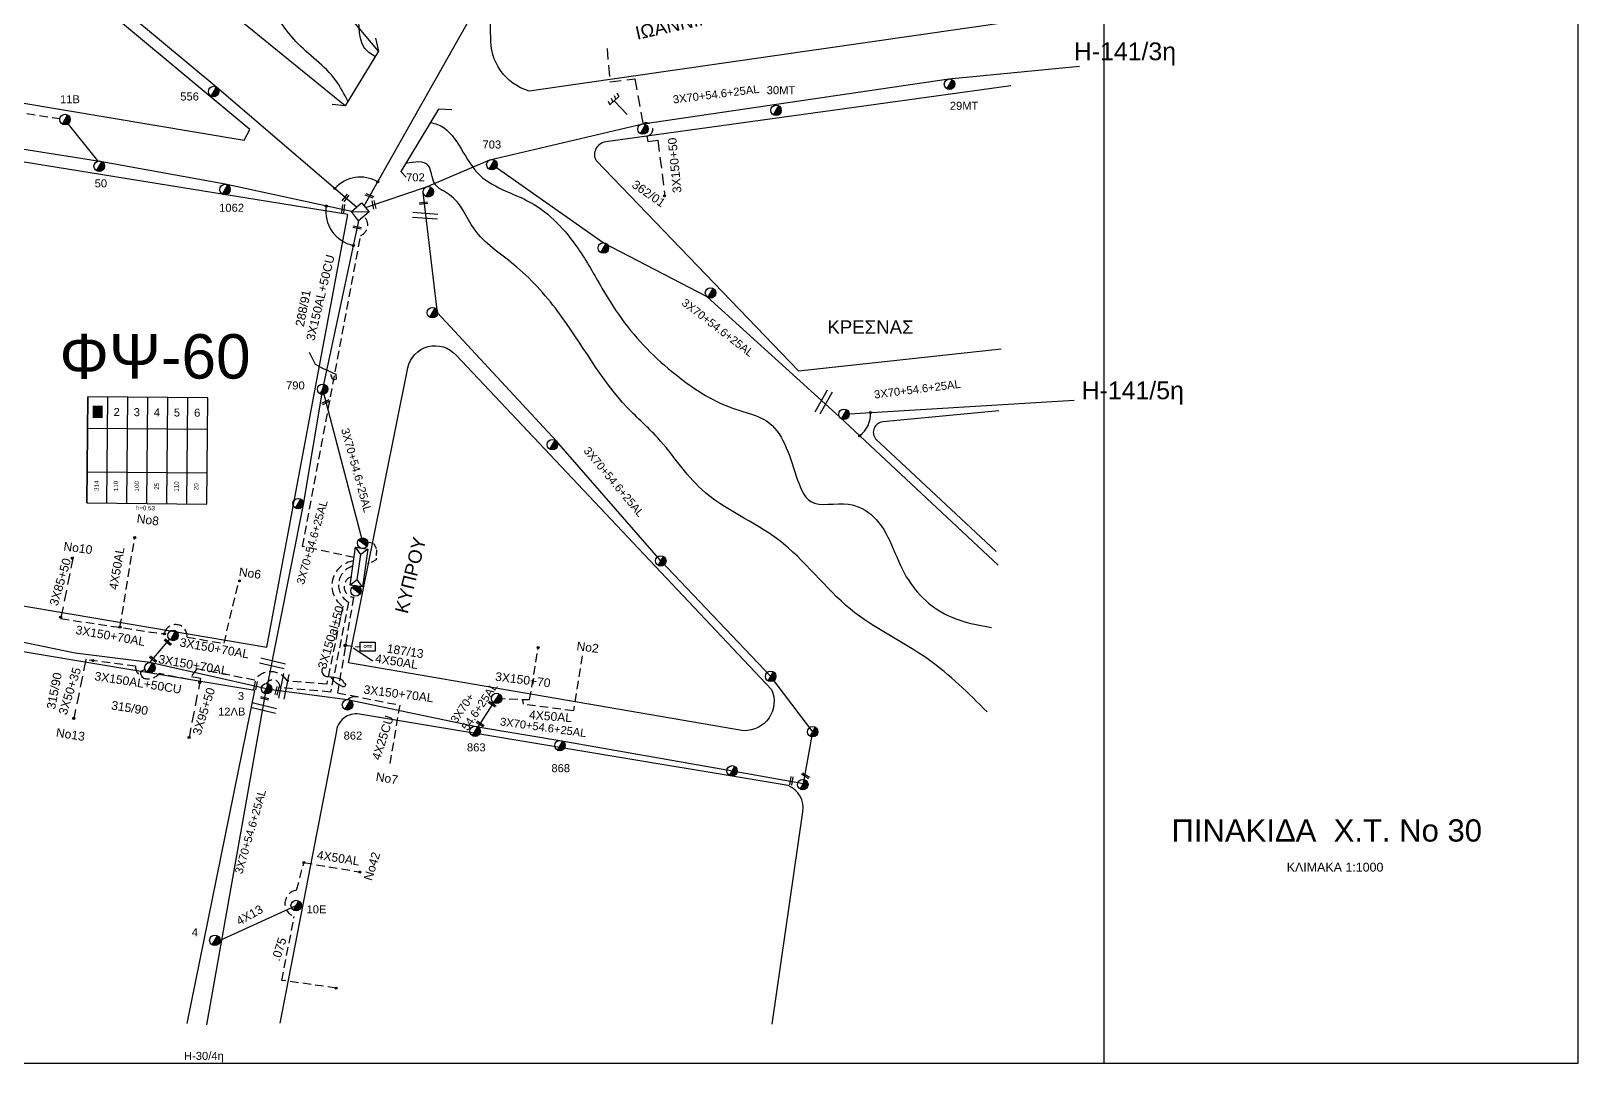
# Model space of a CAD drawing. Header units: millimetres. Extents: x 7453 to 9570, y 777 to 1872.
# Drawn here: x 9222.1 to 9570.2, y 779.2 to 1011.4 of the extents above; entities that cross this region are included whole.
import ezdxf
from ezdxf.enums import TextEntityAlignment as Align

# ---------------------------------------------------------------- set-up
doc = ezdxf.new("R2010")
doc.units = ezdxf.units.MM
doc.linetypes.add('DASHED', pattern=[19.05, 12.7, -6.35])
for name, color, linetype in [('Pillar OTE', 7, 'Continuous'), ('Άγνωστα', 7, 'Continuous'), ('Ασφαλειοκιβώτια Χ.Τ 6 αναχωρήσεων', 7, 'Continuous'), ('Γέφυρες Εναέριου Δικτύου', 7, 'Continuous'), ('Γείωση', 7, 'Continuous'), ('Επιγραφές - Σχήματα', 7, 'Continuous'), ('Καλώδια ΧΤ   3x150+50AL', 7, 'DASHED'), ('Καλώδια ΧΤ   3x150+70 XLPE', 7, 'DASHED'), ('Καλώδια ΧΤ   3x150+70AL', 7, 'DASHED'), ('Καλώδια ΧΤ   3x150AL+50CU', 7, 'DASHED'), ('Καλώδια ΧΤ   3x150AL+50XLPE', 7, 'DASHED'), ('Καλώδια ΧΤ   4x25CU', 7, 'DASHED'), ('Μηχανική τομή', 7, 'Continuous'), ('Στύλος ΦΜ', 7, 'Continuous'), ('Στύλος ΦΜ @ 1', 7, 'Continuous'), ('Συνδέσεις', 7, 'Continuous'), ('Συνεστραμμένα ΧΤ   3x70+54.6+25 AL', 7, 'SYN_LINE'), ('Τομή', 7, 'Continuous'), ('Υποσταθμός εναέριος 2 στύλων', 7, 'Continuous'), ('Υποσταθμός πόλεως', 7, 'Continuous'), ('Υπόβαθρο ΔΕΗ', 7, 'Continuous'), ('Υπόγεια Καλώδια Δικτύου ΧΤ   .075', 7, 'DASHED'), ('Υπόγεια καλώδια Παροχών ΧΤ   .075', 7, 'DASHED'), ('Υπόγεια καλώδια Παροχών ΧΤ   4x50AL', 7, 'DASHED'), ('Υπόγεια καλώδια Παροχών ΧΤ   4x6', 7, 'DASHED')]:
    doc.layers.add(name, color=color, linetype=linetype)
doc.styles.get("Standard").update_dxf_attribs({"font": 'ARIAL.TTF'})
doc.linetypes.add('SYN_LINE', pattern='A,0.5,-0.0001,["/\\/\\/\\/",Standard,S=0.1,R=0,X=0,Y=-0.05],-0.25', length=0.7501)
doc.dimstyles.new('ISO-25', dxfattribs={"dimtxt": 2.5, "dimasz": 2.5, "dimexe": 1.25, "dimexo": 0.625, "dimtad": 1, "dimtxsty": 'Standard', "dimcen": 2.5, "dimadec": 0, "dimazin": 0, "dimtfac": 1, "dimtmove": 0, "dimatfit": 3, "dimfxl": 1, "dimarcsym": 0})

# ---------------------------------------------------------------- blocks, each defined once
blk = doc.blocks.new('ΥΠΑΡΧΩΝ ΤΣΙΜΕΝΤΕΝΙΟΣ ΣΤΥΛΟΣ')
at = {"layer": 'Στύλος ΦΜ'}
blk.add_hatch(color=7, dxfattribs=at).paths.add_polyline_path([(-1.29, -2.28, 0.574793), (2.62, 0, 0.268822), (1.3, 2.27)])
at = {"layer": 'Στύλος ΦΜ', "color": 7}
blk.add_line((-1.29, -2.28), (1.3, 2.27), dxfattribs=at)
blk.add_circle((0, 0), 2.62, dxfattribs=at)
at = {"layer": 'Στύλος ΦΜ', "flags": 4}
for tag, p in [('ΑΡΙΘΜΟΣ', (-4.68, 8.05)), ('ΤΥΠΟΣ', (-4.91, 3.03))]:
    blk.add_attdef(tag, p, '', height=4, dxfattribs=at)
blk = doc.blocks.new('ΥΠΟΣΤΑΘΜΟΣ ΕΝΑΕΡΙΟΣ ΕΠΙ 2 ΣΤΥΛΩΝ')
at = {"layer": 'Υποσταθμός εναέριος 2 στύλων', "linetype": 'Continuous'}
for points in [[(-11.97, -2.11, 0.574793), (-8.45, -0.07, 0.268822), (-9.64, 1.98)], [(9.68, -2.15, 0.574793), (13.19, -0.1, 0.268822), (12.01, 1.95)]]:
    blk.add_hatch(color=256, dxfattribs=at).paths.add_polyline_path(points)
for p, q in [((-11.97, -2.11), (-9.64, 1.98)), ((9.68, -2.15), (12.01, 1.95))]:
    blk.add_line(p, q, dxfattribs=at)
for centre in [(-10.81, -0.07), (10.84, -0.1)]:
    blk.add_circle(centre, 2.36, dxfattribs=at)
at = {"layer": 'Υποσταθμός πόλεως', "linetype": 'Continuous', "ltscale": 40}
blk.add_lwpolyline([(-8.57, 2.82), (8.57, 2.82), (8.57, -2.82), (-8.57, -2.82)], close=True, dxfattribs=at)
for points in [[(-5.75, 0), (-8.57, 2.82)], [(-8.57, -2.82), (-5.75, 0)], [(-5.75, 0), (5.75, 0)], [(5.75, 0), (8.57, 2.82)], [(8.57, -2.82), (5.75, 0)]]:
    blk.add_lwpolyline(points, dxfattribs=at)
at = {"layer": 'Υποσταθμός εναέριος 2 στύλων', "ltscale": 40, "flags": 1}
for tag, p in [('ΜΕΤΑΣΧΗΜΑΤΙΣΜΟΣ', (14.09, 2.51)), ('ΙΣΧΥΣ', (14.07, -0.28)), ('ΑΡΙΘΜΟΣ', (14.19, -3))]:
    blk.add_attdef(tag, p, '', height=1.8, dxfattribs=at)
blk = doc.blocks.new('ΓΕΙΩΣΗ')
at = {"layer": 'Γείωση', "ltscale": 40}
for p, q in [((-2.34, 11.45), (-3, 9.45)), ((-0.34, 11.45), (-1, 9.45)), ((0, 9.45), (0, 0)), ((1.66, 11.45), (1, 9.45)), ((3.66, 11.45), (3, 9.45))]:
    blk.add_line(p, q, dxfattribs=at)
blk.add_lwpolyline([(-3, 9.45), (3, 9.45)], dxfattribs=at)
blk = doc.blocks.new('ΤΟΜΗ')
at = {"layer": 'Τομή', "ltscale": 40}
for p, q in [((-5.68, 0), (5.68, 0)), ((5.68, -2.33), (-5.68, -2.33))]:
    blk.add_line(p, q, dxfattribs=at)
blk = doc.blocks.new('ΑΣΦΑΛΕΙΟΚΙΒΩΤΙΟ ΥΠΟΣΤΑΘΜΟΥ 6Α ΑΝΑΧΩΡΗΣΕΩΝ__')
at = {"layer": 'Ασφαλειοκιβώτια Χ.Τ 6 αναχωρήσεων', "ltscale": 40}
for p, q in [((0, 0), (0.21, 23.91)), ((4.5, -0.04), (4.71, 23.87)), ((9, -0.08), (9.21, 23.83)), ((13.5, -0.12), (13.71, 23.79)), ((18, -0.16), (18.21, 23.75)), ((22.5, -0.2), (22.71, 23.71)), ((0.15, 16.87), (27.15, 16.63)), ((0.06, 7.04), (27.06, 6.81))]:
    blk.add_line(p, q, dxfattribs=at)
at = {"layer": 'Ασφαλειοκιβώτια Χ.Τ 6 αναχωρήσεων'}
blk.add_lwpolyline([(27, -0.24), (27.21, 23.67), (0.21, 23.91), (0, 0)], close=True, dxfattribs=at)
for s, p in [('1', (1.76, 19.61)), ('2', (6.04, 19.58)), ('3', (10.58, 19.54)), ('4', (15.09, 19.5)), ('5', (19.59, 19.46)), ('6', (24.16, 19.42))]:
    blk.add_text(s, height=1.8, dxfattribs=at).set_placement(p)
at = {"layer": 'Ασφαλειοκιβώτια Χ.Τ 6 αναχωρήσεων', "ltscale": 40}
for tag, height, rotation, p in [('ΟΝΟΜΑ', 2.5, 359.3011, (13.67, 25.23)), ('ΚΕΙΜΕΝΟ 1', 1, 89.5008, (2.2, 3.87)), ('ΚΕΙΜΕΝΟ 2', 1, 89.5008, (6.56, 3.83)), ('ΚΕΙΜΕΝΟ 3', 1, 89.5008, (11.26, 3.79)), ('ΚΕΙΜΕΝΟ 4', 1, 89.5008, (15.74, 3.75)), ('ΚΕΙΜΕΝΟ 5', 1, 89.5008, (20.16, 3.71)), ('ΚΕΙΜΕΝΟ 6', 1, 89.5008, (24.62, 3.67)), ('ΣΧ', 1, 359.3011, (13.19, -1.13))]:
    blk.add_attdef(tag, text='', height=height, rotation=rotation, dxfattribs=at).set_placement(p, align=Align.MIDDLE_CENTER)
blk = doc.blocks.new('_ΣΥΝΔΕΣΗ')
at = {"layer": 'Συνδέσεις', "linetype": 'SYN_LINE', "ltscale": 40}
blk.add_hatch(color=256, dxfattribs=at).paths.add_polyline_path([(0.5, -0.01, 1), (-0.5, -0.01, 1)])
at = {"layer": 'Συνδέσεις'}
blk.add_circle((0, -0.01), 0.5, dxfattribs=at)
blk = doc.blocks.new('ΜΗΧΑΝΙΚΗ ΤΟΜΗ')
at = {"layer": 'Μηχανική τομή', "ltscale": 40}
for p, q in [((-1.89, 0.78), (1.89, 0.78)), ((1.89, 0), (-1.89, 0))]:
    blk.add_line(p, q, dxfattribs=at)
blk = doc.blocks.new('PILLAR ΟΤΕ')
at = {"layer": 'Pillar OTE', "ltscale": 40}
blk.add_lwpolyline([(-3.31, 2.02), (3.39, 2.02), (3.39, -1.99), (-3.31, -1.99)], close=True, dxfattribs=at)
at = {"layer": 'Pillar OTE', "insert": (-1.81, 0.71), "char_height": 1.3575, "width": 109.961, "attachment_point": 1}
blk.add_mtext('{\\fArial|b1|i0|c161|p34;OTE}', dxfattribs=at)
blk = doc.blocks.new('TSONTA XT1')
at = {"ltscale": 40}
h = blk.add_hatch(color=256, dxfattribs=at)
h.dxf.hatch_style = 1
h.paths.add_polyline_path([(596, 2487.7), (597.1, 2488.8), (596, 2489.9), (594.9, 2488.8)])
blk.add_lwpolyline([(594.9, 2488.8), (596, 2489.9), (597.1, 2488.8), (596, 2487.7)], close=True, dxfattribs=at)

msp = doc.modelspace()

# ---------------------------------------------------------------- hatches: boundary and pattern name
at = {"layer": 'Ασφαλειοκιβώτια Χ.Τ 6 αναχωρήσεων'}
for color in [2, 27, 85, 6, 5]:
    msp.add_hatch(color=color, dxfattribs=at).paths.add_polyline_path([(9236, 924.4), (9238.3, 924.4), (9238.3, 927.11), (9236, 927.11)])

# ---------------------------------------------------------------- linework, layer by layer
at = {"layer": 'Άγνωστα'}
msp.add_lwpolyline([(9294.24, 970.84), (9296.5, 972.77), (9298.25, 970.75), (9295.85, 968.72), (9294.24, 970.84), (9298.25, 970.75)], dxfattribs=at)
at = {"layer": 'Άγνωστα', "linetype": 'DASHED', "ltscale": 0.1}
msp.add_lwpolyline([(9297.9, 896.52), (9299.26, 896.16), (9299.9, 894.73), (9299.79, 892.44), (9298.25, 891.59), (9297.87, 891.65)], dxfattribs=at)
at = {"layer": 'Άγνωστα', "color": 27, "linetype": 'DASHED', "ltscale": 0.2}
msp.add_lwpolyline([(9231.6, 893.1), (9228.82, 879.23)], dxfattribs=at)
at = {"layer": 'Άγνωστα', "color": 85, "linetype": 'DASHED', "ltscale": 0.2}
for points in [[(9234.6, 869.98), (9234.51, 869.99), (9231.75, 856.79)], [(9258.23, 866.23), (9260.28, 865.85), (9257.7, 852.48)]]:
    msp.add_lwpolyline(points, dxfattribs=at)
at = {"layer": 'Άγνωστα', "color": 30}
msp.add_lwpolyline([(9264.57, 806.81), (9281.81, 814.67)], dxfattribs=at)
at = {"layer": 'Γέφυρες Εναέριου Δικτύου', "ltscale": 20}
for centre, radius, start, end in [((9296.25, 970.79), 7.76, 59.7762, 137.9214), ((9296.25, 970.79), 7.76, 170.6579, 258.3161), ((9405.06, 925.2), 5.97, 306.0389, 4.4945)]:
    msp.add_arc(centre, radius, start, end, dxfattribs=at)
at = {"layer": 'Επιγραφές - Σχήματα'}
msp.add_lwpolyline([(7491.72, 779.23), (9463.63, 779.23), (9463.63, 1862.62), (7491.72, 1862.62)], close=True, dxfattribs=at)
at = {"layer": 'Επιγραφές - Σχήματα', "ltscale": 10}
msp.add_lwpolyline([(9456.13, 779.23), (9570.21, 779.23), (9570.21, 1862.62), (9456.13, 1862.62)], dxfattribs=at)
at = {"layer": 'Επιγραφές - Σχήματα', "ltscale": 20}
msp.add_lwpolyline([(9284.74, 939.16), (9286.1, 936.44), (9287.74, 935.58), (9290.75, 934.22), (9290.83, 933.08), (9290.42, 932.96), (9290.01, 933.09), (9289.76, 933.74), (9289.59, 934.16)], dxfattribs=at)
at = {"layer": 'Επιγραφές - Σχήματα', "color": 85, "ltscale": 20}
msp.add_lwpolyline([(9247.36, 865.96), (9247.13, 866.24), (9246.89, 866.74), (9246.86, 867.13), (9247.05, 867.49), (9247.5, 867.7), (9247.89, 867.8)], dxfattribs=at)
at = {"layer": 'Επιγραφές - Σχήματα'}
msp.add_lwpolyline([(9287.92, 868.31, 0.708201), (9289.02, 866.22, -0.016631), (9291.67, 865.78, -0.158779), (9292.56, 864.8, -1.3621), (9292.09, 864.02, -0.189726), (9289.68, 866.12, -3.458494)], format="xyb", dxfattribs=at)
at = {"layer": 'Επιγραφές - Σχήματα', "color": 6, "ltscale": 20}
msp.add_lwpolyline([(9295.63, 861.62), (9294.62, 861.66), (9293.94, 861.38), (9293.33, 860.96)], dxfattribs=at)
at = {"layer": 'Καλώδια ΧΤ   3x150+50AL', "ltscale": 0.2}
msp.add_lwpolyline([(9351.74, 1007.52), (9352.41, 999.97), (9358, 1000.68), (9359.83, 990.56)], dxfattribs=at)
msp.add_lwpolyline([(9359.83, 990.56, -1.246096), (9360.68, 987.8), (9360.94, 986.56), (9363.19, 986.85), (9364.76, 974.27)], format="xyb", dxfattribs=at)
at = {"layer": 'Καλώδια ΧΤ   3x150+70 XLPE', "color": 6, "ltscale": 0.15}
msp.add_lwpolyline([(9326.9, 861.28), (9334.34, 861), (9336.24, 872.7)], dxfattribs=at)
at = {"layer": 'Καλώδια ΧΤ   3x150+70AL', "color": 85, "ltscale": 0.15}
msp.add_lwpolyline([(9294.74, 892.21, 0.68868), (9292.28, 882.01), (9288.67, 864.5), (9279.76, 865.2, 0.546264), (9272.47, 865.37), (9259.47, 867.93), (9257.7, 865.5), (9250.95, 866.89, -0.722692), (9245.64, 868.51), (9234.6, 869.98)], format="xyb", dxfattribs=at)
at = {"layer": 'Καλώδια ΧΤ   3x150+70AL', "color": 27, "ltscale": 0.15}
msp.add_lwpolyline([(9228.82, 879.23), (9252.1, 875.77, -0.958211), (9257.25, 875.02), (9265.58, 873.68), (9268.97, 887.85)], format="xyb", dxfattribs=at)
at = {"layer": 'Καλώδια ΧΤ   3x150AL+50CU', "color": 5, "ltscale": 0.15}
msp.add_lwpolyline([(9294.85, 892.98), (9283.26, 895.44), (9296.31, 965.39, 0.545867), (9297.05, 969.74, 4.140914)], format="xyb", dxfattribs=at)
at = {"layer": 'Καλώδια ΧΤ   3x150AL+50XLPE', "color": 27, "ltscale": 0.15}
msp.add_lwpolyline([(9294.58, 891.03, 0.674198), (9293.61, 882.93), (9289.54, 862.7), (9278.14, 863.71, 0.809978), (9275.15, 864.63, -8.143338)], format="xyb", dxfattribs=at)
at = {"layer": 'Καλώδια ΧΤ   3x150AL+50XLPE', "color": 6, "ltscale": 0.15}
msp.add_lwpolyline([(9294.24, 888.65, 0.803408), (9294.69, 884.04), (9291.13, 862.52), (9305.1, 859.77)], format="xyb", dxfattribs=at)
at = {"layer": 'Καλώδια ΧΤ   4x25CU', "color": 6, "ltscale": 0.15}
msp.add_lwpolyline([(9305.1, 859.77), (9302.86, 846.43)], dxfattribs=at)
at = {"layer": 'Συνεστραμμένα ΧΤ   3x70+54.6+25 AL', "color": 5, "ltscale": 20}
for points in [[(9295.37, 971.81), (9263.99, 998.71), (9231.46, 1025.82), (9199.09, 1052.37), (9160.46, 1083.92)], [(9297.1, 972.08), (9326.41, 1024.08), (9354.48, 1049.08), (9390.98, 1063.28), (9430.26, 1066.29), (9445.03, 1065.7)]]:
    msp.add_lwpolyline(points, dxfattribs=at)
at = {"layer": 'Συνεστραμμένα ΧΤ   3x70+54.6+25 AL', "color": 62, "ltscale": 20}
for points in [[(9297.37, 971.76), (9311.15, 976.38), (9325.38, 982.45), (9359.83, 990.56), (9428.63, 1000.64), (9458.01, 1003.53)], [(9404.04, 924.61), (9374.24, 951.63), (9350.91, 963.79), (9325.84, 981.37)]]:
    msp.add_lwpolyline(points, dxfattribs=at)
at = {"layer": 'Συνεστραμμένα ΧΤ   3x70+54.6+25 AL', "color": 2, "ltscale": 20}
for points in [[(9294.24, 970.84), (9265.8, 976.94), (9238.09, 982.03), (9182.6, 990.75), (9143.25, 996.72)], [(9295.85, 968.72), (9287.76, 930.83), (9283.4, 904.91), (9275.15, 863.45)], [(9287.76, 930.83), (9296.78, 896.19)]]:
    msp.add_lwpolyline(points, dxfattribs=at)
at = {"layer": 'Συνεστραμμένα ΧΤ   3x70+54.6+25 AL', "color": 2, "ltscale": 15}
msp.add_lwpolyline([(9237.26, 982.16), (9229.67, 991.57), (9229.67, 991.57)], dxfattribs=at)
at = {"layer": 'Συνεστραμμένα ΧΤ   3x70+54.6+25 AL', "color": 6, "ltscale": 20}
msp.add_lwpolyline([(9275.15, 863.45), (9293.36, 861.02), (9322.66, 854.9), (9341.15, 851.83), (9378.72, 845.18), (9395.93, 842.13), (9398.03, 853.77), (9388.57, 866.24), (9363.86, 892.21), (9340.35, 919.14), (9313.64, 948.06), (9310.36, 975.12)], dxfattribs=at)
at = {"layer": 'Συνεστραμμένα ΧΤ   3x70+54.6+25 AL', "color": 85, "ltscale": 20}
for points in [[(9405.06, 925.2), (9456.83, 928.39)], [(9439.78, 891.22), (9404.04, 924.61)]]:
    msp.add_lwpolyline(points, dxfattribs=at)
at = {"layer": 'Συνεστραμμένα ΧΤ   3x70+54.6+25 AL', "color": 27, "ltscale": 20}
msp.add_lwpolyline([(9275.16, 863.45), (9248.9, 869.35), (9232.06, 871.47), (9216.5, 874.65), (9198.09, 878.41), (9183.88, 880.94), (9154.14, 885.77), (9124.47, 890.3), (9102.72, 892.92)], dxfattribs=at)
at = {"layer": 'Συνεστραμμένα ΧΤ   3x70+54.6+25 AL', "color": 27, "linetype": 'SYN_LINE', "ltscale": 9}
msp.add_lwpolyline([(9248.9, 869.35), (9253.34, 874.55)], dxfattribs=at)
at = {"layer": 'Συνεστραμμένα ΧΤ   3x70+54.6+25 AL', "color": 30, "ltscale": 20}
msp.add_lwpolyline([(9274.8, 862.33), (9261.6, 787.85)], dxfattribs=at)
at = {"layer": 'Συνεστραμμένα ΧΤ   3x70+54.6+25 AL', "color": 6, "ltscale": 12}
msp.add_lwpolyline([(9321.83, 853.45), (9326.9, 861.28)], dxfattribs=at)
at = {"layer": 'Υπόβαθρο ΔΕΗ'}
for points in [[(9292.81, 994.61), (9191.36, 1077.1), (9173.99, 1102.12), (9166.18, 1120.3), (9149.44, 1148.94), (9139.87, 1163.87), (9114.61, 1197.8), (9093.43, 1221.23), (9073.13, 1242.02, 0.345717), (9054.33, 1244.51), (9035.67, 1234.42, 0.248317), (9014.83, 1235.74), (8948.39, 1398.67)], [(9159.38, 1082.49), (9055.08, 1098.71, 0.62115), (9051.47, 1093.58), (9096.75, 1015.98), (9270.14, 986.84), (9271.39, 989.24), (9159.38, 1082.49)], [(9443.23, 1013.58), (9334.24, 997.9, -0.346166), (9325.58, 1010.19, -0.170317), (9328.94, 1022.7, -0.044702), (9340.88, 1035.45, -0.017284), (9351.93, 1044.5, -0.031009), (9375.58, 1056.63, -0.043794), (9394.99, 1061.51, -0.038842), (9414.38, 1064.42, -0.047631), (9445.26, 1064.04, -9.507065)], [(9293.41, 970.17), (9112.01, 999.45), (9107.58, 988.68), (9110.81, 971.58), (9111.55, 957.03, -0.0729), (9109.81, 938.79, -0.080027), (9099.26, 907.61), (9100.82, 902.34), (9275.19, 872.82), (9293.41, 970.17)], [(9442.6, 999.12), (9351.46, 986.52, 0.51937), (9349.27, 982.27), (9394.84, 934.96), (9440.45, 939.94)], [(9382.52, 854.01), (9293.57, 869.29), (9306.95, 935.63, -0.621764), (9317.77, 938.5), (9388.78, 863.27, -0.550689), (9382.52, 854.01, -2.816762)], [(9439.88, 925.95), (9413.78, 923.47, 0.592303), (9412.15, 919.7), (9439.27, 894.34)], [(9257.3, 788.14), (9272.48, 863.03), (9099.31, 891.95, 0.230161), (9091.71, 889.71), (9030.62, 819.75, 0.470476), (9032.4, 808.82), (9140.7, 787.79)], [(9388.89, 787.96), (9395.83, 835.74, 0.338495), (9392.53, 841.66), (9296.04, 857.75, 0.447807), (9290.83, 853.56), (9278.15, 788.23)]]:
    msp.add_lwpolyline(points, format="xyb", dxfattribs=at)
for points in [[(9300.33, 1006.87), (9276.23, 1035.59), (9227.21, 1089.92), (9180.44, 1143.43), (9130.72, 1200.3)], [(9299.65, 1009.8), (9300.33, 1006.87), (9292.81, 994.61), (9289.88, 994.9)], [(9316.81, 993.67), (9313.83, 993.86), (9305.32, 979.84), (9306.59, 978.53)]]:
    msp.add_lwpolyline(points, dxfattribs=at)
for points in [[(9293.43, 995.62), (9290.71, 1000.33), (9281.76, 1009.06), (9270.11, 1026.43), (9252, 1040.48), (9228.46, 1061.42), (9199.72, 1092.98), (9190.65, 1101.13), (9182.33, 1117.67), (9149.76, 1153.35), (9141.51, 1164.42), (9136.31, 1175.55), (9126.73, 1186.58), (9119.63, 1200.25), (9094.45, 1231.45), (9061.94, 1268.94), (9034.04, 1304.5), (9023.53, 1309.28), (9006.44, 1318.56), (8985.94, 1332.29), (8975.93, 1352.29), (8968.64, 1372.81), (8964.06, 1386.96), (8949.46, 1398.81), (8937.88, 1424.76), (8930.18, 1437.92), (8926.81, 1462.87)], [(9299.59, 1005.66), (9297.04, 1007.79), (9295.15, 1016.49), (9286.23, 1020.03), (9270.04, 1040.55), (9246.7, 1059.74), (9228.12, 1077.77), (9220.7, 1090.95), (9208.78, 1098.2), (9204.22, 1105.43), (9199.31, 1121.84), (9189.36, 1131.95), (9190.63, 1129.56), (9187.75, 1128.4), (9183.87, 1129.9), (9173.9, 1143.19), (9156.42, 1161.82), (9149.61, 1175.22), (9135.24, 1190.93), (9129.53, 1202.29), (9128.53, 1202.76), (9127.5, 1201.81), (9124.55, 1203.44), (9112.24, 1225.15), (9111.66, 1225.14), (9111.17, 1223.58), (9100.6, 1234.67), (9096.88, 1240), (9093.53, 1247.84), (9085.25, 1258.12), (9077.73, 1266.92), (9056.11, 1292.86), (9047.66, 1305.52), (9026.06, 1326.55), (9008.35, 1341.06), (8998.84, 1345.33), (8990.34, 1353.55), (8987.07, 1369.98), (8983.5, 1385.34), (8974.19, 1397.16), (8966.28, 1412.88), (8952.14, 1428.76), (8942.65, 1444.48), (8937.62, 1461.07)], [(9312, 990.85), (9313.59, 990.41), (9322.51, 979.6), (9334.55, 972.84), (9345.22, 962.51), (9350.6, 953.59), (9355.71, 945.8), (9368.07, 933.44), (9380.44, 926.45), (9387.61, 923.72), (9394.33, 911.29), (9397.6, 905.58), (9406.08, 904.97), (9411.65, 902.19), (9419.08, 888.66), (9429.16, 879.59), (9438.26, 877.26)], [(9437.27, 858.25), (9424.07, 870), (9406.49, 881.37), (9390.34, 896.92), (9373.04, 908.28), (9363.14, 919.9), (9356.37, 926.66), (9340.68, 948.33), (9330.74, 958.9), (9321.86, 966.89), (9316.32, 974.59), (9312.94, 977.14), (9311.53, 981.21), (9306.41, 981.64)]]:
    msp.add_spline(points, degree=3, dxfattribs=at)
at = {"layer": 'Υπόγεια Καλώδια Δικτύου ΧΤ   .075', "color": 30, "ltscale": 0.15}
msp.add_lwpolyline([(9290.82, 796.11), (9278.56, 797.83), (9281.39, 812.22, -0.802879), (9281.9, 818.11, -1.21332)], format="xyb", dxfattribs=at)
at = {"layer": 'Υπόγεια καλώδια Παροχών ΧΤ   .075', "color": 2, "ltscale": 0.15}
msp.add_lwpolyline([(9218.98, 1008.16), (9215.59, 993.76), (9228.64, 991.73)], dxfattribs=at)
at = {"layer": 'Υπόγεια καλώδια Παροχών ΧΤ   4x50AL', "color": 27, "ltscale": 0.15}
msp.add_lwpolyline([(9242.17, 877.32), (9245.49, 897.52)], dxfattribs=at)
at = {"layer": 'Υπόγεια καλώδια Παροχών ΧΤ   4x50AL', "color": 6, "ltscale": 0.15}
msp.add_lwpolyline([(9346.19, 870.84), (9344.17, 858.46), (9332.95, 859.96), (9332.8, 861.06)], dxfattribs=at)
at = {"layer": 'Υπόγεια καλώδια Παροχών ΧΤ   4x50AL', "color": 30, "ltscale": 0.15}
msp.add_lwpolyline([(9281.9, 818.11), (9281.9, 818.11), (9283.55, 824.34), (9296.11, 822.22)], dxfattribs=at)
at = {"layer": 'Υπόγεια καλώδια Παροχών ΧΤ   4x6', "color": 6, "linetype": 'DASHED', "ltscale": 0.1}
msp.add_lwpolyline([(9293.25, 873.15), (9296.18, 872.86)], dxfattribs=at)

# ---------------------------------------------------------------- block references
at = {"layer": 'Pillar OTE', "xscale": 0.5, "yscale": 0.5, "zscale": 0.5}
msp.add_blockref('PILLAR ΟΤΕ', (9297.85, 872.93), dxfattribs=at)
at = {"layer": 'Ασφαλειοκιβώτια Χ.Τ 6 αναχωρήσεων'}
ref = msp.add_blockref('ΑΣΦΑΛΕΙΟΚΙΒΩΤΙΟ ΥΠΟΣΤΑΘΜΟΥ 6Α ΑΝΑΧΩΡΗΣΕΩΝ__', (9234.69, 905.24), dxfattribs=at)
ref.add_attrib('ΚΕΙΜΕΝΟ 6', '20', dxfattribs={"ltscale": 40, "height": 1, "rotation": 89.5008}).set_placement((9259.32, 908.91), align=Align.MIDDLE_CENTER)
ref.add_attrib('ΚΕΙΜΕΝΟ 5', '110', dxfattribs={"ltscale": 40, "height": 1, "rotation": 89.5008}).set_placement((9254.85, 908.95), align=Align.MIDDLE_CENTER)
ref.add_attrib('ΚΕΙΜΕΝΟ 4', '25', dxfattribs={"ltscale": 40, "height": 1, "rotation": 89.5008}).set_placement((9250.43, 908.99), align=Align.MIDDLE_CENTER)
ref.add_attrib('ΚΕΙΜΕΝΟ 3', '100', dxfattribs={"ltscale": 40, "height": 1, "rotation": 89.5008}).set_placement((9245.95, 909.03), align=Align.MIDDLE_CENTER)
ref.add_attrib('ΚΕΙΜΕΝΟ 1', '314', dxfattribs={"ltscale": 40, "height": 1, "rotation": 89.5008}).set_placement((9236.9, 909.11), align=Align.MIDDLE_CENTER)
ref.add_attrib('ΚΕΙΜΕΝΟ 2', '110', dxfattribs={"ltscale": 40, "height": 1, "rotation": 89.5008}).set_placement((9241.25, 909.07), align=Align.MIDDLE_CENTER)
ref.add_attrib('ΣΧ', 'h=0.53', dxfattribs={"ltscale": 40, "height": 1, "rotation": 359.3011}).set_placement((9247.88, 904.11), align=Align.MIDDLE_CENTER)
at = {"layer": 'Γείωση', "xscale": 0.4499999999998199, "yscale": 0.4499999999998199, "zscale": 0.4499999999998199, "rotation": 43.07654017222467}
msp.add_blockref('ΓΕΙΩΣΗ', (9356.29, 992.64), dxfattribs=at)
at = {"layer": 'Μηχανική τομή'}
for p, xscale, yscale, zscale, rotation in [((9292.77, 973.98), 0.5000000000000278, 0.5000000000000278, 0.5000000000000278, 232.4230382662197), ((9298.37, 974.52), 0.5000000000000185, 0.5000000000000185, 0.5000000000000185, 157.9564452470127), ((9292.18, 971.49), 0.5000000000000007, 0.5000000000000007, 0.5000000000000007, 262.1527309881106), ((9299.11, 972.3), 0.5000000000000266, 0.5000000000000266, 0.5000000000000266, 282.5997425391417), ((9310.42, 972.88), 0.5000000000000472, 0.5000000000000472, 0.5000000000000472, 187.4413516594666), ((9295.57, 967.43), 0.4999999999999943, 0.4999999999999943, 0.4999999999999943, 169.002156331994), ((9288.41, 928.12), 0.4999999999997551, 0.4999999999997551, 0.4999999999997551, 207.1468263689102), ((9252.81, 873.75), 0.4999999999999436, 0.4999999999999436, 0.4999999999999436, 320.7427409692457), ((9249.5, 869.96), 0.4999999999998556, 0.4999999999998556, 0.4999999999998556, 320.7427409692374), ((9272.49, 864.2), 0.499999999999765, 0.499999999999765, 0.499999999999765, 257.9735510478482), ((9277.31, 863.04), 0.499999999999765, 0.499999999999765, 0.499999999999765, 257.9735510478482), ((9274.68, 861.08), 0.4999999999998659, 0.4999999999998659, 0.4999999999998659, 346.2423552604855), ((9325.8, 859.81), 0.4999999999996808, 0.4999999999996808, 0.4999999999996808, 327.4054781689482), ((9323.12, 855.36), 0.4999999999996808, 0.4999999999996808, 0.4999999999996808, 327.4054781689482), ((9393.01, 842.74), 0.499999999999647, 0.499999999999647, 0.499999999999647, 261.8094770329755), ((9396.29, 843.72), 0.4999999999996808, 0.4999999999996808, 0.4999999999996808, 327.4054781689482)]:
    msp.add_blockref('ΜΗΧΑΝΙΚΗ ΤΟΜΗ', p, dxfattribs=dict(at, xscale=xscale, yscale=yscale, zscale=zscale, rotation=rotation))
at = {"layer": 'Στύλος ΦΜ @ 1', "ltscale": 40}
ref = msp.add_blockref('ΥΠΑΡΧΩΝ ΤΣΙΜΕΝΤΕΝΙΟΣ ΣΤΥΛΟΣ', (9263.23, 997.81), dxfattribs=dict(at, xscale=0.4499999999998181, yscale=0.4499999999998181, zscale=0.4499999999998181))
ref.add_attrib('ΑΡΙΘΜΟΣ', '556', (9255.73, 995.8), dxfattribs={"layer": 'Στύλος ΦΜ', "height": 1.8, "flags": 4})
ref = msp.add_blockref('ΥΠΑΡΧΩΝ ΤΣΙΜΕΝΤΕΝΙΟΣ ΣΤΥΛΟΣ', (9389.78, 993.59), dxfattribs=dict(at, xscale=0.4499999999998181, yscale=0.4499999999998181, zscale=0.4499999999998181))
ref.add_attrib('ΑΡΙΘΜΟΣ', '30ΜΤ', (9387.67, 997.22), dxfattribs={"layer": 'Στύλος ΦΜ', "height": 1.8, "flags": 4})
ref = msp.add_blockref('ΥΠΑΡΧΩΝ ΤΣΙΜΕΝΤΕΝΙΟΣ ΣΤΥΛΟΣ', (9428.8, 999.47), dxfattribs=dict(at, xscale=0.4499999999998181, yscale=0.4499999999998181, zscale=0.4499999999998181))
ref.add_attrib('ΑΡΙΘΜΟΣ', '29ΜΤ', (9428.87, 993.71), dxfattribs={"layer": 'Στύλος ΦΜ', "height": 1.8, "flags": 4})
ref = msp.add_blockref('ΥΠΑΡΧΩΝ ΤΣΙΜΕΝΤΕΝΙΟΣ ΣΤΥΛΟΣ', (9229.8, 991.52), dxfattribs=dict(at, xscale=0.4499999999998181, yscale=0.4499999999998181, zscale=0.4499999999998181))
ref.add_attrib('ΤΥΠΟΣ', '11Β', (9228.68, 995.18), dxfattribs={"layer": 'Στύλος ΦΜ', "height": 1.8, "flags": 4})
at = {"layer": 'Στύλος ΦΜ @ 1', "ltscale": 40, "xscale": 0.4499999999998181, "yscale": 0.4499999999998181, "zscale": 0.4499999999998181}
for p in [(9359.83, 989.38), (9350.91, 962.61), (9375.03, 952.5), (9312.46, 948.06), (9405.06, 925.2), (9339.46, 918.37), (9282.24, 905.1), (9363.85, 892.21), (9254.11, 875.44), (9248.9, 868.18), (9388.57, 866.24), (9326.9, 861.28), (9398.02, 853.77), (9379.88, 844.97), (9395.79, 841.88)]:
    msp.add_blockref('ΥΠΑΡΧΩΝ ΤΣΙΜΕΝΤΕΝΙΟΣ ΣΤΥΛΟΣ', p, dxfattribs=at)
at = {"layer": 'Στύλος ΦΜ @ 1', "ltscale": 40}
ref = msp.add_blockref('ΥΠΑΡΧΩΝ ΤΣΙΜΕΝΤΕΝΙΟΣ ΣΤΥΛΟΣ', (9325.84, 981.37), dxfattribs=dict(at, xscale=0.4499999999998181, yscale=0.4499999999998181, zscale=0.4499999999998181))
ref.add_attrib('ΑΡΙΘΜΟΣ', '703', (9323.73, 985), dxfattribs={"layer": 'Στύλος ΦΜ', "height": 1.8, "flags": 4})
ref = msp.add_blockref('ΥΠΑΡΧΩΝ ΤΣΙΜΕΝΤΕΝΙΟΣ ΣΤΥΛΟΣ', (9237.5, 981.01), dxfattribs=dict(at, xscale=0.4499999999998181, yscale=0.4499999999998181, zscale=0.4499999999998181))
ref.add_attrib('ΑΡΙΘΜΟΣ', '50', (9236.47, 976.26), dxfattribs={"layer": 'Στύλος ΦΜ', "height": 1.8, "flags": 4})
ref = msp.add_blockref('ΥΠΑΡΧΩΝ ΤΣΙΜΕΝΤΕΝΙΟΣ ΣΤΥΛΟΣ', (9311.53, 975.26), dxfattribs=dict(at, xscale=0.4499999999998181, yscale=0.4499999999998181, zscale=0.4499999999998181))
ref.add_attrib('ΑΡΙΘΜΟΣ', '702', (9306.54, 977.61), dxfattribs={"layer": 'Στύλος ΦΜ', "height": 1.8, "flags": 4})
ref = msp.add_blockref('ΥΠΑΡΧΩΝ ΤΣΙΜΕΝΤΕΝΙΟΣ ΣΤΥΛΟΣ', (9265.8, 975.76), dxfattribs=dict(at, xscale=0.4499999999998181, yscale=0.4499999999998181, zscale=0.4499999999998181))
ref.add_attrib('ΑΡΙΘΜΟΣ', '1062', (9264.48, 970.76), dxfattribs={"layer": 'Στύλος ΦΜ', "height": 1.8, "flags": 4})
ref = msp.add_blockref('ΥΠΑΡΧΩΝ ΤΣΙΜΕΝΤΕΝΙΟΣ ΣΤΥΛΟΣ', (9287.76, 930.83), dxfattribs=dict(at, xscale=0.4499999999998181, yscale=0.4499999999998181, zscale=0.4499999999998181))
ref.add_attrib('ΑΡΙΘΜΟΣ', '790', (9279.53, 930.79), dxfattribs={"layer": 'Στύλος ΦΜ', "height": 1.8, "flags": 4})
ref = msp.add_blockref('ΥΠΑΡΧΩΝ ΤΣΙΜΕΝΤΕΝΙΟΣ ΣΤΥΛΟΣ', (9275.15, 863.45), dxfattribs=dict(at, xscale=0.4499999999998181, yscale=0.4499999999998181, zscale=0.4499999999998181))
ref.add_attrib('ΤΥΠΟΣ', '12ΛB', (9264.23, 857.41), dxfattribs={"layer": 'Στύλος ΦΜ', "height": 1.8, "flags": 4})
ref.add_attrib('ΑΡΙΘΜΟΣ', '3', (9268.69, 860.91), dxfattribs={"layer": 'Στύλος ΦΜ', "height": 1.8, "flags": 4})
ref = msp.add_blockref('ΥΠΑΡΧΩΝ ΤΣΙΜΕΝΤΕΝΙΟΣ ΣΤΥΛΟΣ', (9293.36, 859.84), dxfattribs=dict(at, xscale=0.4499999999998181, yscale=0.4499999999998181, zscale=0.4499999999998181))
ref.add_attrib('ΑΡΙΘΜΟΣ', '862', (9292.48, 852.01), dxfattribs={"layer": 'Στύλος ΦΜ', "height": 1.8, "flags": 4})
ref = msp.add_blockref('ΥΠΑΡΧΩΝ ΤΣΙΜΕΝΤΕΝΙΟΣ ΣΤΥΛΟΣ', (9322.07, 853.88), dxfattribs=dict(at, xscale=0.4499999999998181, yscale=0.4499999999998181, zscale=0.4499999999998181))
ref.add_attrib('ΑΡΙΘΜΟΣ', '863', (9320.23, 849.36), dxfattribs={"layer": 'Στύλος ΦΜ', "height": 1.8, "flags": 4})
ref = msp.add_blockref('ΥΠΑΡΧΩΝ ΤΣΙΜΕΝΤΕΝΙΟΣ ΣΤΥΛΟΣ', (9341.15, 850.65), dxfattribs=dict(at, xscale=0.4499999999998181, yscale=0.4499999999998181, zscale=0.4499999999998181))
ref.add_attrib('ΑΡΙΘΜΟΣ', '868', (9339.23, 844.68), dxfattribs={"layer": 'Στύλος ΦΜ', "height": 1.8, "flags": 4})
ref = msp.add_blockref('ΥΠΑΡΧΩΝ ΤΣΙΜΕΝΤΕΝΙΟΣ ΣΤΥΛΟΣ', (9281.81, 814.67), dxfattribs=dict(at, xscale=0.4499999999998181, yscale=0.4499999999998181, zscale=0.4499999999998181))
ref.add_attrib('ΤΥΠΟΣ', '10E', (9284.14, 812.91), dxfattribs={"layer": 'Στύλος ΦΜ', "height": 1.8, "flags": 4})
ref = msp.add_blockref('ΥΠΑΡΧΩΝ ΤΣΙΜΕΝΤΕΝΙΟΣ ΣΤΥΛΟΣ', (9263.52, 806.85), dxfattribs=dict(at, xscale=0.4499999999998181, yscale=0.4499999999998181, zscale=0.4499999999998181))
ref.add_attrib('ΑΡΙΘΜΟΣ', '4', (9258.32, 807.77), dxfattribs={"layer": 'Στύλος ΦΜ', "height": 1.8, "flags": 4})
at = {"layer": 'Συνδέσεις', "xscale": 0.4499999999998181, "yscale": 0.4499999999998181, "zscale": 0.4499999999998181}
for p in [(9290.49, 976), (9300.15, 977.51), (9288.59, 972.06), (9364.69, 974.34), (9294.67, 963.2), (9411.02, 925.57), (9408.58, 920.38), (9245.48, 897.47), (9231.41, 892.81), (9269.08, 887.72), (9228.83, 879.55), (9242.18, 877.32), (9252.15, 875.82), (9336.24, 872.7), (9236.07, 869.78), (9260.1, 864.89), (9231.75, 856.79), (9257.7, 852.48), (9283.55, 824.34), (9296.11, 822.22), (9290.82, 796.11)]:
    msp.add_blockref('_ΣΥΝΔΕΣΗ', p, dxfattribs=at)
at = {"layer": 'Συνδέσεις', "xscale": 0.3185467789656341, "yscale": 0.3185467789656341, "zscale": 0.3185467789656341, "rotation": 82.01861137179313}
msp.add_blockref('TSONTA XT1', (10051.65, 575.12), dxfattribs=at)
at = {"layer": 'Τομή'}
for p, xscale, yscale, zscale, rotation in [((9310.86, 970.46), 0.4999999999997731, 0.4999999999997731, 0.4999999999997731, 355.9593909650716), ((9399.97, 928.24), 0.4999999999998795, 0.4999999999998795, 0.4999999999998795, 60.60771217764444), ((9276.35, 868.57), 0.4999999999996897, 0.4999999999996897, 0.4999999999996897, 166.493723962822), ((9279.62, 863.89), 0.499999999999686, 0.499999999999686, 0.499999999999686, 258.5526025683908), ((9274.37, 858.53), 0.4999999999996897, 0.4999999999996897, 0.4999999999996897, 166.493723962822)]:
    msp.add_blockref('ΤΟΜΗ', p, dxfattribs=dict(at, xscale=xscale, yscale=yscale, zscale=zscale, rotation=rotation))
at = {"layer": 'Υποσταθμός εναέριος 2 στύλων', "xscale": 0.4999999999998123, "yscale": 0.4999999999998123, "zscale": 0.4999999999998123, "rotation": 81.98072132838435}
msp.add_blockref('ΥΠΟΣΤΑΘΜΟΣ ΕΝΑΕΡΙΟΣ ΕΠΙ 2 ΣΤΥΛΩΝ', (9295.97, 890.83), dxfattribs=at)

# ---------------------------------------------------------------- texts
at = {"layer": 'Άγνωστα', "char_height": 1.8, "width": 23.5192, "attachment_point": 1}
for s, insert, rotation in [('{\\H1.083x;3X85+50}', (9226.26, 882.48), 73.7453), ('{\\H1.083x;3X50+35}', (9228.29, 857.99), 72.4396), ('{\\H1.083x;3X95+50}', (9258.44, 853.43), 72.4396), ('{\\H1.083x;4X13}', (9268.07, 811.82), 29.3182)]:
    msp.add_mtext(s, dxfattribs=dict(at, insert=insert, rotation=rotation))
at = {"layer": 'Επιγραφές - Σχήματα', "attachment_point": 1}
for s, insert, char_height, width, rotation in [('ΙΩΑΝΝΙΝΩΝ', (9357.85, 1012.37), 3, 34.4168, 12.5213), ('{\\H1.083x;362/01}', (9358.26, 978.03), 1.8, 23.5192, 325.2924), ('{\\H1.083x;288/91}', (9281.61, 945.16), 1.8, 23.5192, 79.0414), ('KPEΣNAΣ', (9401.32, 946.34), 3, 23.5192, 359.9595), ('{\\H1.083x;No8}', (9246.11, 902.76), 1.8, 23.5192, 352.3443), ('{\\H1.083x;No10}', (9229.63, 896.51), 1.8, 23.5192, 352.3443), ('KYΠPOY', (9303.98, 880.88), 3, 23.5192, 76.1152), ('{\\H1.083x;No6}', (9269.08, 890.76), 1.8, 23.5192, 352.3443), ('{\\H1.083x;No2}', (9345.04, 874.06), 1.8, 23.5192, 352.8637), ('{\\H1.083x;315/90}', (9225.63, 859.06), 1.8, 23.5192, 79.0747), ('{\\H1.083x;315/90}', (9240.39, 860.74), 1.8, 23.5192, 351.0592), ('{\\H1.083x;No13}', (9227.97, 854.62), 1.8, 23.5192, 351.0592), ('{\\H1.083x;No7}', (9299.92, 844.67), 1.8, 23.5192, 351.0592), ('{\\H1.083x;No42}', (9296.94, 820.7), 1.8, 23.5192, 72.4396)]:
    msp.add_mtext(s, dxfattribs=dict(at, insert=insert, char_height=char_height, width=width, rotation=rotation))
for s, insert, char_height, width in [('H-141/3η', (9456.78, 1008.86), 4, 36.4294), ('ΦΨ-60', (9228.55, 943.23), 10, 10.962), ('H-141/5η', (9458.54, 932.58), 4, 36.4294), ('H-30/4η', (9256.57, 781.74), 1.8, 36.4294)]:
    msp.add_mtext(s, dxfattribs=dict(at, insert=insert, char_height=char_height, width=width))
at = {"layer": 'Επιγραφές - Σχήματα', "ltscale": 10, "width": 78.759, "attachment_point": 1}
for s, insert, char_height in [('ΠΙΝΑΚΙΔΑ  Χ.Τ. Νο 30', (9478.73, 834.06), 5), ('ΚΛΙΜΑΚΑ 1:1000', (9504.67, 824.3), 2)]:
    msp.add_mtext(s, dxfattribs=dict(at, insert=insert, char_height=char_height))
at = {"layer": 'Καλώδια ΧΤ   3x150+50AL', "insert": (9366.57, 974.9), "char_height": 1.8, "width": 23.5192, "attachment_point": 1, "rotation": 95.4055}
msp.add_mtext('{\\H1.083x;3X150+50}', dxfattribs=at)
at = {"layer": 'Καλώδια ΧΤ   3x150+70 XLPE', "insert": (9326.74, 867.22), "char_height": 1.8, "width": 23.5192, "attachment_point": 1, "rotation": 352.8637}
msp.add_mtext('{\\H1.083x;3X150+70}', dxfattribs=at)
at = {"layer": 'Καλώδια ΧΤ   3x150+70AL', "char_height": 1.8, "width": 23.5192, "attachment_point": 1}
for insert, rotation in [((9232.41, 877.71), 350.0078), ((9255.82, 874.91), 350.0078), ((9251.01, 871.15), 350.0078), ((9297.13, 864.29), 352.8637)]:
    msp.add_mtext('{\\H1.083x;3X150+70AL}', dxfattribs=dict(at, insert=insert, rotation=rotation))
at = {"layer": 'Καλώδια ΧΤ   3x150AL+50CU', "char_height": 1.8, "width": 23.5192, "attachment_point": 1}
for insert, rotation in [((9284.01, 942.07), 76.6165), ((9236.64, 867.31), 351.0592)]:
    msp.add_mtext('{\\H1.083x;3X150AL+50CU}', dxfattribs=dict(at, insert=insert, rotation=rotation))
at = {"layer": 'Καλώδια ΧΤ   3x150AL+50XLPE', "insert": (9286.63, 868.29), "char_height": 1.8, "width": 23.5192, "attachment_point": 1, "rotation": 73.7453}
msp.add_mtext('{\\H1.083x;3X150al+50}', dxfattribs=at)
at = {"layer": 'Καλώδια ΧΤ   4x25CU', "insert": (9298.81, 847.81), "char_height": 1.8, "width": 23.5192, "attachment_point": 1, "rotation": 72.4396}
msp.add_mtext('{\\H1.083x;4X25CU}', dxfattribs=at)
at = {"layer": 'Συνεστραμμένα ΧΤ   3x70+54.6+25 AL', "char_height": 1.8, "width": 16.2172, "attachment_point": 1}
for s, insert, rotation in [('3X70+54.6+25AL', (9366.47, 996.89), 7.1512), ('3X70+54.6+25AL', (9369.47, 951.37), 322.4223), ('3X70+54.6+25AL', (9411.74, 930.52), 7.1512), ('3X70+54.6+25AL', (9293.64, 922.28), 285.4063), ('3X70+54.6+25AL', (9347.74, 918.1), 309.8631), ('3X70+54.6+25AL', (9281.82, 887.25), 74.0728), ('3X70+\\P54.6+25AL', (9316.4, 856.54), 55.9723), ('3X70+54.6+25AL', (9327.83, 857), 352.1623), ('3X70+54.6+25AL', (9267.94, 822.13), 74.0728)]:
    msp.add_mtext(s, dxfattribs=dict(at, insert=insert, rotation=rotation))
at = {"layer": 'Υπόγεια Καλώδια Δικτύου ΧΤ   .075', "insert": (9276.22, 802.62), "char_height": 1.8, "width": 23.5192, "attachment_point": 1, "rotation": 72.4396}
msp.add_mtext('{\\H1.083x;.075}', dxfattribs=at)
at = {"layer": 'Υπόγεια καλώδια Παροχών ΧΤ   4x50AL', "char_height": 1.8, "width": 23.5192, "attachment_point": 1}
for s, insert, rotation in [('{\\H1.083x;4X50AL}', (9239.67, 885.93), 80.4507), ('{\\H1.083x;4X50AL}', (9299.77, 871.29), 351.0475), ('{\\H1.083x;187/13}', (9302.39, 873.53), 351.0475), ('{\\H1.083x;4X50AL}', (9334.28, 858.58), 355.8077), ('{\\H1.083x;4X50AL}', (9286.64, 827.08), 351.0592)]:
    msp.add_mtext(s, dxfattribs=dict(at, insert=insert, rotation=rotation))

# ---------------------------------------------------------------- leaders
at = {"layer": 'Επιγραφές - Σχήματα', "ltscale": 40}
msp.add_leader([(9294.63, 872.63), (9299.06, 869.7)], dimstyle='ISO-25', override={"dimasz": 1, "dimtad": 0}, dxfattribs=at)

doc.saveas('drawing.dxf')
